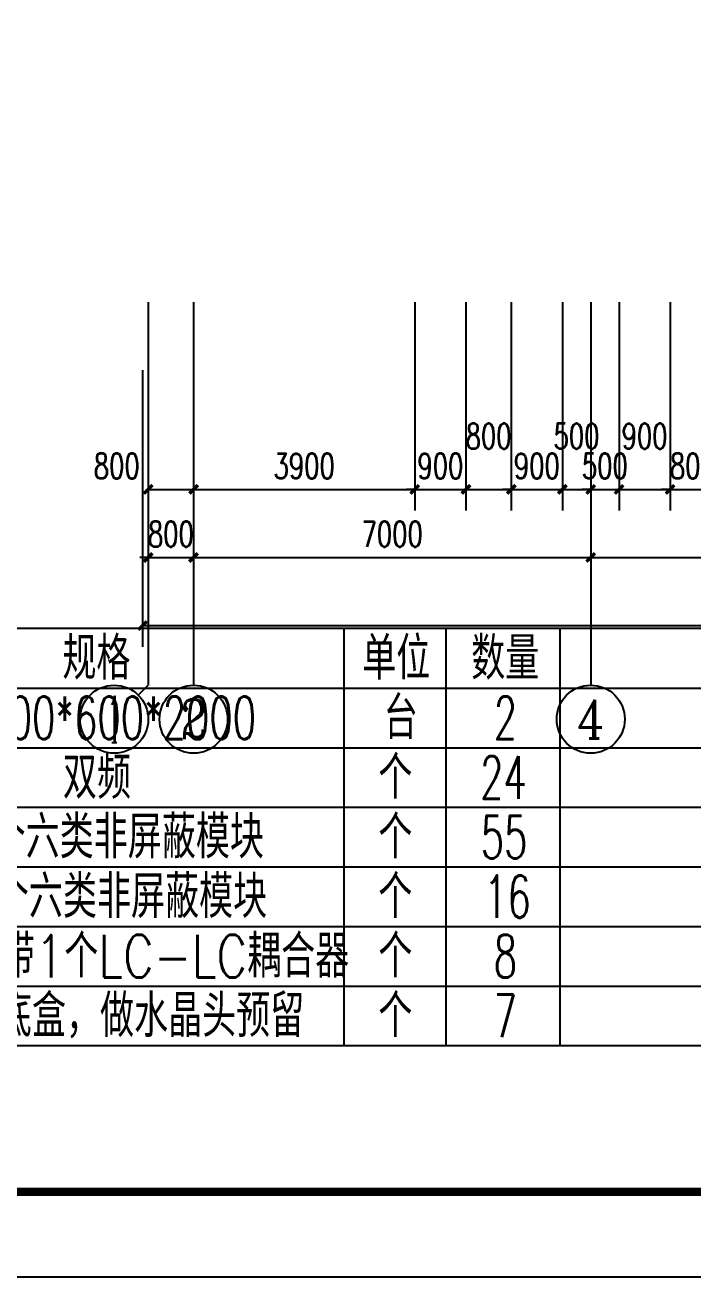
# Model space of a CAD drawing. Extents: x 1333527 to 1855755, y 1020844 to 1581249.
# Drawn here: x 1357303 to 1369076, y 1020844 to 1042906 of the extents above; entities that cross this region are included whole.
import ezdxf
from ezdxf.enums import TextEntityAlignment as Align

# ---------------------------------------------------------------- set-up
doc = ezdxf.new("R2010")
doc.units = 0
doc.header["$LTSCALE"] = 1000
doc.header["$PDSIZE"] = 5
doc.layers.add('1-建筑底图', color=8, linetype='Continuous', plot=False)
for name, color, linetype in [('AXIS_TEXT', 7, 'Continuous'), ('BTTK', 7, 'Continuous'), ('PUB_TITLE', 7, 'Continuous'), ('TEL_TAB', 7, 'Continuous')]:
    doc.layers.add(name, color=color, linetype=linetype)
doc.styles.add('_TCH_AXIS', font='COMPLEX', dxfattribs={"bigfont": 'GBCBIG'})
doc.styles.add('_TCH_DIM_T3', font='SIMPLEX', dxfattribs={"width": 0.705882, "bigfont": 'GBCBIG'})
doc.styles.add('_TEL_DIM', font='SIMPLEX', dxfattribs={"width": 0.8, "height": 3.5, "bigfont": 'HZTXT'})
doc.styles.add('COMPLEX', font='COMPLEX')
doc.styles.add('HZ(TK)', font='geniso.shx', dxfattribs={"width": 0.9, "bigfont": 'hztxt.shx'})
doc.dimstyles.new('_TCH_ARCH&&150', dxfattribs={"dimtxt": 446.25, "dimasz": 150, "dimexe": 375, "dimexo": 450, "dimgap": 189.375, "dimtad": 1, "dimdec": 0, "dimzin": 0, "dimdsep": 46, "dimtxsty": '_TCH_DIM_T3', "dimblk": 'ARCHTICK', "dimcen": 0.09, "dimclrt": 7, "dimazin": 2, "dimtfac": 1, "dimtdec": 0, "dimtix": 1, "dimtmove": 2, "dimatfit": 3, "dimfxl": 1, "dimtolj": 1, "dimtzin": 0, "dimarcsym": 0})

# ---------------------------------------------------------------- blocks, each defined once
blk = doc.blocks.new('vhtemplate_2020年新竖式图框_A0')
at = {"layer": 'PUB_TITLE', "color": 7}
blk.add_lwpolyline([(0, 0), (1189, 0), (1189, 841), (0, 841)], close=True, dxfattribs=at)
at = {"layer": 'PUB_TITLE', "const_width": 1}
blk.add_lwpolyline([(25, 10), (1179, 10), (1179, 831), (25, 831)], close=True, dxfattribs=at)
at = {"layer": 'BTTK', "color": 4, "style": 'HZ(TK)', "width": 0.9}
for tag, p in [('合作单位', (1144, 743.5)), ('建设单位', (1144, 209.5)), ('工程名称', (1144, 176.5)), ('子项名称', (1154, 160)), ('图纸名称', (1144, 141))]:
    blk.add_attdef(tag, text='', height=3.5, dxfattribs=at).set_placement(p, align=Align.MIDDLE_CENTER)
for tag, p in [('注册证书号', (1156.5, 309.01)), ('注册印章号', (1156.5, 301.01)), ('设计号', (1154, 193)), ('图别', (1137.75, 34)), ('图号', (1170.25, 34)), ('版本号', (1137.75, 26)), ('日期', (1170.25, 26))]:
    blk.add_attdef(tag, text='', height=3.5, dxfattribs=at).set_placement(p, align=Align.MIDDLE)
blk = doc.blocks.new('_AXISO')
blk.add_circle((0, 0), 0.5)
at = {"layer": 'AXIS_TEXT', "style": 'COMPLEX', "width": 1.041667}
blk.add_attdef('A', text='', height=0.56, dxfattribs=at).set_placement((-0.25, -0.28), (0.25, -0.28), align=Align.FIT)
blk = doc.blocks.new('_ArchTick')
at = {"color": 0, "linetype": 'ByBlock', "const_width": 0.4}
blk.add_lwpolyline([(-0.5, -0.5), (0.5, 0.5)], dxfattribs=at)
blk = doc.blocks.new('*D917')
at = {"layer": '1-建筑底图', "color": 0, "lineweight": -2, "transparency": 16777216}
for p, q in [((0, -7654), (0, -11329)), ((800, -7654), (800, -11329)), ((0, -10954), (800, -10954))]:
    blk.add_line(p, q, dxfattribs=at)
at = {"layer": 'Defpoints', "color": 0}
for p in [(0, -7204), (800, -7204), (800, -10954)]:
    blk.add_point(p, dxfattribs=at)
at = {"layer": '1-建筑底图', "color": 0, "lineweight": -2, "transparency": 16777216, "xscale": 150, "yscale": 150, "zscale": 150, "rotation": 180}
blk.add_blockref('_ArchTick', (0, -10954), dxfattribs=at)
at = {"layer": '1-建筑底图', "color": 0, "lineweight": -2, "transparency": 16777216, "xscale": 150, "yscale": 150, "zscale": 150}
blk.add_blockref('_ArchTick', (800, -10954), dxfattribs=at)
at = {"layer": '1-建筑底图', "color": 7, "transparency": 16777216, "insert": (-555, -10542), "char_height": 446.2, "attachment_point": 5, "style": '_TCH_DIM_T3'}
blk.add_mtext('\\A1;800', dxfattribs=at)
blk = doc.blocks.new('*D918')
at = {"layer": '1-建筑底图', "color": 0, "lineweight": -2, "transparency": 16777216}
for p, q in [((800, -7654), (800, -11329)), ((4700, -7654), (4700, -11329)), ((800, -10954), (4700, -10954))]:
    blk.add_line(p, q, dxfattribs=at)
at = {"layer": 'Defpoints', "color": 0}
for p in [(800, -7204), (4700, -7204), (4700, -10954)]:
    blk.add_point(p, dxfattribs=at)
at = {"layer": '1-建筑底图', "color": 0, "lineweight": -2, "transparency": 16777216, "xscale": 150, "yscale": 150, "zscale": 150, "rotation": 180}
blk.add_blockref('_ArchTick', (800, -10954), dxfattribs=at)
at = {"layer": '1-建筑底图', "color": 0, "lineweight": -2, "transparency": 16777216, "xscale": 150, "yscale": 150, "zscale": 150}
blk.add_blockref('_ArchTick', (4700, -10954), dxfattribs=at)
at = {"layer": '1-建筑底图', "color": 7, "transparency": 16777216, "insert": (2750, -10542), "char_height": 446.2, "attachment_point": 5, "style": '_TCH_DIM_T3'}
blk.add_mtext('\\A1;3900', dxfattribs=at)
blk = doc.blocks.new('*D919')
at = {"layer": '1-建筑底图', "color": 0, "lineweight": -2, "transparency": 16777216}
for p, q in [((4700, -7654), (4700, -11329)), ((5600, -7654), (5600, -11329)), ((4700, -10954), (4550, -10954)), ((4700, -10954), (5600, -10954)), ((5600, -10954), (5750, -10954))]:
    blk.add_line(p, q, dxfattribs=at)
at = {"layer": 'Defpoints', "color": 0}
for p in [(4700, -7204), (5600, -7204), (5600, -10954)]:
    blk.add_point(p, dxfattribs=at)
at = {"layer": '1-建筑底图', "color": 0, "lineweight": -2, "transparency": 16777216, "xscale": 150, "yscale": 150, "zscale": 150}
blk.add_blockref('_ArchTick', (4700, -10954), dxfattribs=at)
at = {"layer": '1-建筑底图', "color": 0, "lineweight": -2, "transparency": 16777216, "xscale": 150, "yscale": 150, "zscale": 150, "rotation": 180}
blk.add_blockref('_ArchTick', (5600, -10954), dxfattribs=at)
at = {"layer": '1-建筑底图', "color": 7, "transparency": 16777216, "insert": (5150, -10542), "char_height": 446.2, "attachment_point": 5, "style": '_TCH_DIM_T3'}
blk.add_mtext('\\A1;900', dxfattribs=at)
blk = doc.blocks.new('*D920')
at = {"layer": '1-建筑底图', "color": 0, "lineweight": -2, "transparency": 16777216}
for p, q in [((5600, -7654), (5600, -11329)), ((6400, -7654), (6400, -11329)), ((5600, -10954), (6400, -10954))]:
    blk.add_line(p, q, dxfattribs=at)
at = {"layer": 'Defpoints', "color": 0}
for p in [(5600, -7204), (6400, -7204), (6400, -10954)]:
    blk.add_point(p, dxfattribs=at)
at = {"layer": '1-建筑底图', "color": 0, "lineweight": -2, "transparency": 16777216, "xscale": 150, "yscale": 150, "zscale": 150, "rotation": 180}
blk.add_blockref('_ArchTick', (5600, -10954), dxfattribs=at)
at = {"layer": '1-建筑底图', "color": 0, "lineweight": -2, "transparency": 16777216, "xscale": 150, "yscale": 150, "zscale": 150}
blk.add_blockref('_ArchTick', (6400, -10954), dxfattribs=at)
at = {"layer": '1-建筑底图', "color": 7, "transparency": 16777216, "insert": (6000, -10017), "char_height": 446.2, "attachment_point": 5, "style": '_TCH_DIM_T3'}
blk.add_mtext('\\A1;800', dxfattribs=at)
blk = doc.blocks.new('*D921')
at = {"layer": '1-建筑底图', "color": 0, "lineweight": -2, "transparency": 16777216}
for p, q in [((6400, -7654), (6400, -11329)), ((7300, -7654), (7300, -11329)), ((6400, -10954), (6250, -10954)), ((6400, -10954), (7300, -10954)), ((7300, -10954), (7450, -10954))]:
    blk.add_line(p, q, dxfattribs=at)
at = {"layer": 'Defpoints', "color": 0}
for p in [(6400, -7204), (7300, -7204), (7300, -10954)]:
    blk.add_point(p, dxfattribs=at)
at = {"layer": '1-建筑底图', "color": 0, "lineweight": -2, "transparency": 16777216, "xscale": 150, "yscale": 150, "zscale": 150}
blk.add_blockref('_ArchTick', (6400, -10954), dxfattribs=at)
at = {"layer": '1-建筑底图', "color": 0, "lineweight": -2, "transparency": 16777216, "xscale": 150, "yscale": 150, "zscale": 150, "rotation": 180}
blk.add_blockref('_ArchTick', (7300, -10954), dxfattribs=at)
at = {"layer": '1-建筑底图', "color": 7, "transparency": 16777216, "insert": (6850, -10542), "char_height": 446.2, "attachment_point": 5, "style": '_TCH_DIM_T3'}
blk.add_mtext('\\A1;900', dxfattribs=at)
blk = doc.blocks.new('*D922')
at = {"layer": '1-建筑底图', "color": 0, "lineweight": -2, "transparency": 16777216}
for p, q in [((7300, -7654), (7300, -11329)), ((7800, -7654), (7800, -11329)), ((7300, -10954), (7800, -10954))]:
    blk.add_line(p, q, dxfattribs=at)
at = {"layer": 'Defpoints', "color": 0}
for p in [(7300, -7204), (7800, -7204), (7800, -10954)]:
    blk.add_point(p, dxfattribs=at)
at = {"layer": '1-建筑底图', "color": 0, "lineweight": -2, "transparency": 16777216, "xscale": 150, "yscale": 150, "zscale": 150, "rotation": 180}
blk.add_blockref('_ArchTick', (7300, -10954), dxfattribs=at)
at = {"layer": '1-建筑底图', "color": 0, "lineweight": -2, "transparency": 16777216, "xscale": 150, "yscale": 150, "zscale": 150}
blk.add_blockref('_ArchTick', (7800, -10954), dxfattribs=at)
at = {"layer": '1-建筑底图', "color": 7, "transparency": 16777216, "insert": (7550, -10017), "char_height": 446.2, "attachment_point": 5, "style": '_TCH_DIM_T3'}
blk.add_mtext('\\A1;500', dxfattribs=at)
blk = doc.blocks.new('*D923')
at = {"layer": '1-建筑底图', "color": 0, "lineweight": -2, "transparency": 16777216}
for p, q in [((7800, -7654), (7800, -11329)), ((8300, -7654), (8300, -11329)), ((7800, -10954), (7650, -10954)), ((7800, -10954), (8300, -10954)), ((8300, -10954), (8450, -10954))]:
    blk.add_line(p, q, dxfattribs=at)
at = {"layer": 'Defpoints', "color": 0}
for p in [(7800, -7204), (8300, -7204), (8300, -10954)]:
    blk.add_point(p, dxfattribs=at)
at = {"layer": '1-建筑底图', "color": 0, "lineweight": -2, "transparency": 16777216, "xscale": 150, "yscale": 150, "zscale": 150}
blk.add_blockref('_ArchTick', (7800, -10954), dxfattribs=at)
at = {"layer": '1-建筑底图', "color": 0, "lineweight": -2, "transparency": 16777216, "xscale": 150, "yscale": 150, "zscale": 150, "rotation": 180}
blk.add_blockref('_ArchTick', (8300, -10954), dxfattribs=at)
at = {"layer": '1-建筑底图', "color": 7, "transparency": 16777216, "insert": (8050, -10542), "char_height": 446.2, "attachment_point": 5, "style": '_TCH_DIM_T3'}
blk.add_mtext('\\A1;500', dxfattribs=at)
blk = doc.blocks.new('*D924')
at = {"layer": '1-建筑底图', "color": 0, "lineweight": -2, "transparency": 16777216}
for p, q in [((8300, -7654), (8300, -11329)), ((9200, -7654), (9200, -11329)), ((8300, -10954), (9200, -10954))]:
    blk.add_line(p, q, dxfattribs=at)
at = {"layer": 'Defpoints', "color": 0}
for p in [(8300, -7204), (9200, -7204), (9200, -10954)]:
    blk.add_point(p, dxfattribs=at)
at = {"layer": '1-建筑底图', "color": 0, "lineweight": -2, "transparency": 16777216, "xscale": 150, "yscale": 150, "zscale": 150, "rotation": 180}
blk.add_blockref('_ArchTick', (8300, -10954), dxfattribs=at)
at = {"layer": '1-建筑底图', "color": 0, "lineweight": -2, "transparency": 16777216, "xscale": 150, "yscale": 150, "zscale": 150}
blk.add_blockref('_ArchTick', (9200, -10954), dxfattribs=at)
at = {"layer": '1-建筑底图', "color": 7, "transparency": 16777216, "insert": (8750, -10017), "char_height": 446.2, "attachment_point": 5, "style": '_TCH_DIM_T3'}
blk.add_mtext('\\A1;900', dxfattribs=at)
blk = doc.blocks.new('*D925')
at = {"layer": '1-建筑底图', "color": 0, "lineweight": -2, "transparency": 16777216}
for p, q in [((9200, -7654), (9200, -11329)), ((10000, -7654), (10000, -11329)), ((9200, -10954), (9050, -10954)), ((9200, -10954), (10000, -10954)), ((10000, -10954), (10150, -10954))]:
    blk.add_line(p, q, dxfattribs=at)
at = {"layer": 'Defpoints', "color": 0}
for p in [(9200, -7204), (10000, -7204), (10000, -10954)]:
    blk.add_point(p, dxfattribs=at)
at = {"layer": '1-建筑底图', "color": 0, "lineweight": -2, "transparency": 16777216, "xscale": 150, "yscale": 150, "zscale": 150}
blk.add_blockref('_ArchTick', (9200, -10954), dxfattribs=at)
at = {"layer": '1-建筑底图', "color": 0, "lineweight": -2, "transparency": 16777216, "xscale": 150, "yscale": 150, "zscale": 150, "rotation": 180}
blk.add_blockref('_ArchTick', (10000, -10954), dxfattribs=at)
at = {"layer": '1-建筑底图', "color": 7, "transparency": 16777216, "insert": (9600, -10542), "char_height": 446.2, "attachment_point": 5, "style": '_TCH_DIM_T3'}
blk.add_mtext('\\A1;800', dxfattribs=at)
blk = doc.blocks.new('*D572')
at = {"layer": '1-建筑底图', "color": 0, "lineweight": -2, "transparency": 16777216}
for p, q in [((-100, -8854), (-100, -13729)), ((111100, -8854), (111100, -13729)), ((-100, -13354), (111100, -13354))]:
    blk.add_line(p, q, dxfattribs=at)
at = {"layer": 'Defpoints', "color": 0}
for p in [(-100, -8404), (111100, -8404), (111100, -13354)]:
    blk.add_point(p, dxfattribs=at)
at = {"layer": '1-建筑底图', "color": 0, "lineweight": -2, "transparency": 16777216, "xscale": 150, "yscale": 150, "zscale": 150, "rotation": 180}
blk.add_blockref('_ArchTick', (-100, -13354), dxfattribs=at)
at = {"layer": '1-建筑底图', "color": 0, "lineweight": -2, "transparency": 16777216, "xscale": 150, "yscale": 150, "zscale": 150}
blk.add_blockref('_ArchTick', (111100, -13354), dxfattribs=at)
at = {"layer": '1-建筑底图', "color": 7, "transparency": 16777216, "insert": (55500, -12942), "char_height": 446.2, "attachment_point": 5, "style": '_TCH_DIM_T3'}
blk.add_mtext('\\A1;111200', dxfattribs=at)
blk = doc.blocks.new('*D621')
at = {"layer": '1-建筑底图', "color": 0, "lineweight": -2, "transparency": 16777216}
for p, q in [((0, -8854), (0, -12529)), ((800, -8854), (800, -12529)), ((0, -12154), (-150, -12154)), ((0, -12154), (800, -12154)), ((800, -12154), (950, -12154))]:
    blk.add_line(p, q, dxfattribs=at)
at = {"layer": 'Defpoints', "color": 0}
for p in [(0, -8404), (800, -8404), (800, -12154)]:
    blk.add_point(p, dxfattribs=at)
at = {"layer": '1-建筑底图', "color": 0, "lineweight": -2, "transparency": 16777216, "xscale": 150, "yscale": 150, "zscale": 150}
blk.add_blockref('_ArchTick', (0, -12154), dxfattribs=at)
at = {"layer": '1-建筑底图', "color": 0, "lineweight": -2, "transparency": 16777216, "xscale": 150, "yscale": 150, "zscale": 150, "rotation": 180}
blk.add_blockref('_ArchTick', (800, -12154), dxfattribs=at)
at = {"layer": '1-建筑底图', "color": 7, "transparency": 16777216, "insert": (400, -11742), "char_height": 446.2, "attachment_point": 5, "style": '_TCH_DIM_T3'}
blk.add_mtext('\\A1;800', dxfattribs=at)
blk = doc.blocks.new('*D622')
at = {"layer": '1-建筑底图', "color": 0, "lineweight": -2, "transparency": 16777216}
for p, q in [((800, -8854), (800, -12529)), ((7800, -8854), (7800, -12529)), ((800, -12154), (7800, -12154))]:
    blk.add_line(p, q, dxfattribs=at)
at = {"layer": 'Defpoints', "color": 0}
for p in [(800, -8404), (7800, -8404), (7800, -12154)]:
    blk.add_point(p, dxfattribs=at)
at = {"layer": '1-建筑底图', "color": 0, "lineweight": -2, "transparency": 16777216, "xscale": 150, "yscale": 150, "zscale": 150, "rotation": 180}
blk.add_blockref('_ArchTick', (800, -12154), dxfattribs=at)
at = {"layer": '1-建筑底图', "color": 0, "lineweight": -2, "transparency": 16777216, "xscale": 150, "yscale": 150, "zscale": 150}
blk.add_blockref('_ArchTick', (7800, -12154), dxfattribs=at)
at = {"layer": '1-建筑底图', "color": 7, "transparency": 16777216, "insert": (4300, -11742), "char_height": 446.2, "attachment_point": 5, "style": '_TCH_DIM_T3'}
blk.add_mtext('\\A1;7000', dxfattribs=at)
blk = doc.blocks.new('*D623')
at = {"layer": '1-建筑底图', "color": 0, "lineweight": -2, "transparency": 16777216}
for p, q in [((7800, -8854), (7800, -12529)), ((14800, -8854), (14800, -12529)), ((7800, -12154), (14800, -12154))]:
    blk.add_line(p, q, dxfattribs=at)
at = {"layer": 'Defpoints', "color": 0}
for p in [(7800, -8404), (14800, -8404), (14800, -12154)]:
    blk.add_point(p, dxfattribs=at)
at = {"layer": '1-建筑底图', "color": 0, "lineweight": -2, "transparency": 16777216, "xscale": 150, "yscale": 150, "zscale": 150, "rotation": 180}
blk.add_blockref('_ArchTick', (7800, -12154), dxfattribs=at)
at = {"layer": '1-建筑底图', "color": 0, "lineweight": -2, "transparency": 16777216, "xscale": 150, "yscale": 150, "zscale": 150}
blk.add_blockref('_ArchTick', (14800, -12154), dxfattribs=at)
at = {"layer": '1-建筑底图', "color": 7, "transparency": 16777216, "insert": (11300, -11742), "char_height": 446.2, "attachment_point": 5, "style": '_TCH_DIM_T3'}
blk.add_mtext('\\A1;7000', dxfattribs=at)
blk = doc.blocks.new('1-二层建筑底图')
at = {"layer": '1-建筑底图', "color": 8}
for p, q in [((0, -8404.1), (0, -14404.1)), ((800, -8404.1), (800, -14404.1)), ((7800, -8404.1), (7800, -14404.1)), ((-175.7, -14579.9), (0, -14404.1))]:
    blk.add_line(p, q, dxfattribs=at)
ref = blk.add_blockref('_AXISO', (-600, -15004.1), dxfattribs=dict(at, xscale=1200, yscale=1200, zscale=1200))
ref.add_attrib('A', '1', dxfattribs={"layer": 'AXIS_TEXT', "height": 817.2, "style": '_TCH_AXIS', "width": 0.555556}).set_placement((-697.3, -15412.7), (-502.7, -15412.7), align=Align.FIT)
ref = blk.add_blockref('_AXISO', (800, -15004.1), dxfattribs=dict(at, xscale=1200, yscale=1200, zscale=1200))
ref.add_attrib('A', '2', dxfattribs={"layer": 'AXIS_TEXT', "height": 698.9, "style": '_TCH_AXIS'}).set_placement((567, -15353.6), (1033, -15353.6), align=Align.FIT)
ref = blk.add_blockref('_AXISO', (7800, -15004.1), dxfattribs=dict(at, xscale=1200, yscale=1200, zscale=1200))
ref.add_attrib('A', '4', dxfattribs={"layer": 'AXIS_TEXT', "height": 683.5, "style": '_TCH_AXIS', "width": 0.9375}).set_placement((7555.9, -15345.9), (8044.1, -15345.9), align=Align.FIT)
for base, p1, p2, picture, middle in [((800, -10954.1), (0, -7204.1), (800, -7204.1), '*D917', (-555, -10541.6)), ((6400, -10954.1), (5600, -7204.1), (6400, -7204.1), '*D920', (6000, -10016.6)), ((7800, -10954.1), (7300, -7204.1), (7800, -7204.1), '*D922', (7550, -10016.6)), ((9200, -10954.1), (8300, -7204.1), (9200, -7204.1), '*D924', (8750, -10016.6))]:
    dim = blk.add_linear_dim(base=base, p1=p1, p2=p2, angle=0, dimstyle='_TCH_ARCH&&150', dxfattribs=at)
    dim.commit()
    dim.dimension.update_dxf_attribs({"geometry": picture, "text_midpoint": middle, "dimtype": 161})
for p1, p2, distance, picture, middle in [((800, -7204.1), (4700, -7204.1), -3750, '*D918', (2750, -10541.6)), ((4700, -7204.1), (5600, -7204.1), -3750, '*D919', (5150, -10541.6)), ((6400, -7204.1), (7300, -7204.1), -3750, '*D921', (6850, -10541.6)), ((7800, -7204.1), (8300, -7204.1), -3750, '*D923', (8050, -10541.6)), ((9200, -7204.1), (10000, -7204.1), -3750, '*D925', (9600, -10541.6)), ((-100, -8404.1), (111100, -8404.1), -4950, '*D572', (55500, -12941.6)), ((0, -8404.1), (800, -8404.1), -3750, '*D621', (400, -11741.6)), ((800, -8404.1), (7800, -8404.1), -3750, '*D622', (4300, -11741.6)), ((7800, -8404.1), (14800, -8404.1), -3750, '*D623', (11300, -11741.6))]:
    dim = blk.add_aligned_dim(p1=p1, p2=p2, distance=distance, dimstyle='_TCH_ARCH&&150', dxfattribs=at)
    dim.commit()
    dim.dimension.update_dxf_attribs({"geometry": picture, "text_midpoint": middle})

msp = doc.modelspace()

# ---------------------------------------------------------------- linework, layer by layer
at = {"layer": 'PUB_TITLE'}
msp.add_lwpolyline([(1333527, 1020844), (1511877, 1020844), (1511877, 1146994), (1333527, 1146994)], close=True, dxfattribs=at)
at = {"layer": 'PUB_TITLE', "const_width": 150}
msp.add_lwpolyline([(1337277, 1022344), (1510377, 1022344), (1510377, 1145494), (1337277, 1145494)], close=True, dxfattribs=at)
at = {"layer": 'TEL_TAB'}
msp.add_lwpolyline([(1343785, 1024921), (1401344, 1024921), (1401344, 1032271), (1343785, 1032271)], close=True, dxfattribs=at)
for points in [[(1362921, 1032271), (1362921, 1024921)], [(1364721, 1032271), (1364721, 1024921)], [(1366728, 1032271), (1366728, 1024921)], [(1343785, 1031221), (1401344, 1031221)], [(1343785, 1030171), (1401344, 1030171)], [(1343785, 1029121), (1401344, 1029121)], [(1343785, 1028071), (1401344, 1028071)], [(1343785, 1027021), (1401344, 1027021)], [(1343785, 1025971), (1401344, 1025971)]]:
    msp.add_lwpolyline(points, dxfattribs=at)

# ---------------------------------------------------------------- block references
at = {"xscale": 150, "yscale": 150, "zscale": 150}
msp.add_blockref('vhtemplate_2020年新竖式图框_A0', (1333527, 1020844), dxfattribs=at)
at = {"layer": '1-建筑底图'}
msp.add_blockref('1-二层建筑底图', (1359474, 1045677), dxfattribs=at)

# ---------------------------------------------------------------- texts
at = {"layer": 'TEL_TAB', "style": '_TEL_DIM'}
for s, width, p in [('规格', 0.8, (1357961, 1031371)), ('单位', 0.8, (1363247, 1031371)), ('数量', 0.8, (1365167, 1031371)), ('42U,600*600*2000', 0.64, (1355122, 1030321)), ('台', 0.8, (1363627, 1030321)), ('2', 0.64, (1365564, 1030321)), ('双频', 0.8, (1357970, 1029271)), ('个', 0.8, (1363530, 1029271)), ('24', 0.64, (1365324, 1029271)), ('带2个六类非屏蔽模块', 0.8, (1355599, 1028221)), ('个', 0.8, (1363530, 1028221)), ('55', 0.64, (1365336, 1028221)), ('带1个六类非屏蔽模块', 0.8, (1355656, 1027171)), ('个', 0.8, (1363530, 1027171)), ('16', 0.64, (1365393, 1027171)), ('光纤面板，带1个LC-LC耦合器', 0.8, (1353880, 1026121)), ('个', 0.8, (1363530, 1026121)), ('8', 0.64, (1365564, 1026121)), ('留接线底盒，做水晶头预留', 0.8, (1355025, 1025071)), ('个', 0.8, (1363530, 1025071)), ('7', 0.64, (1365564, 1025071))]:
    msp.add_text(s, height=750, dxfattribs=dict(at, width=width)).set_placement(p)

doc.saveas('drawing.dxf')
